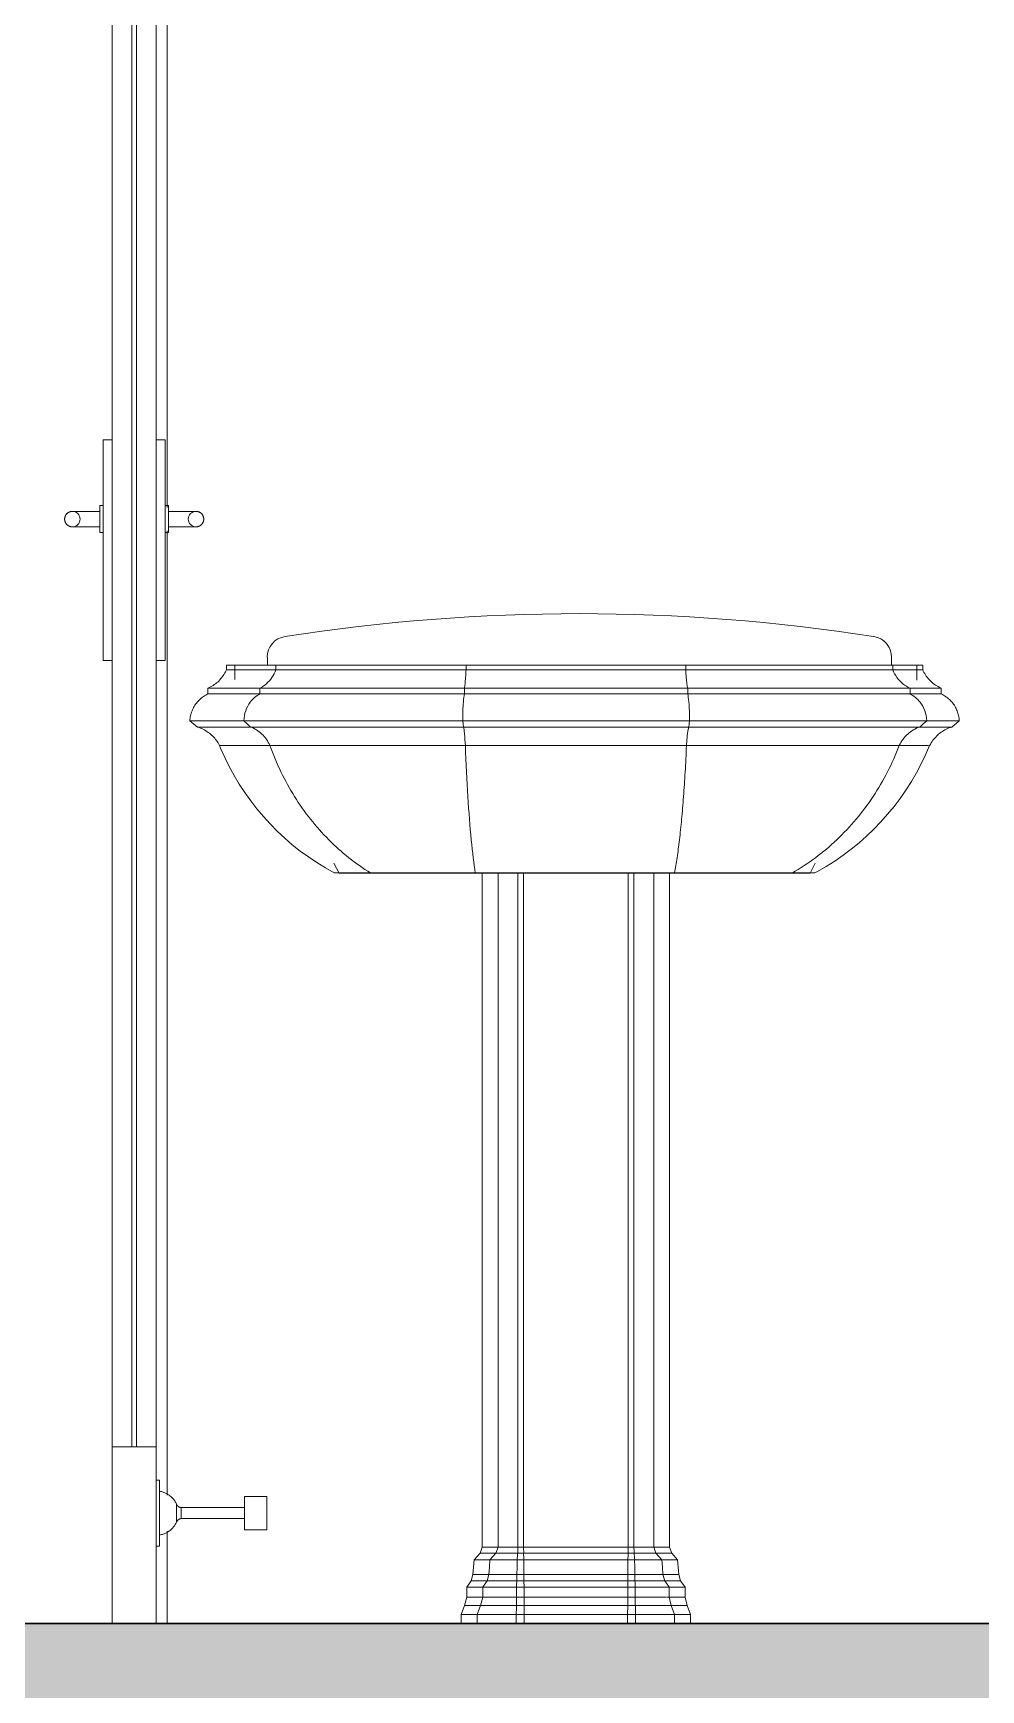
# Model space of a CAD drawing. Header units: millimetres. Extents: x 1373 to 40779, y 1939 to 6439.
# Drawn here: x 24585.2 to 24671, y 4769.8 to 4919.8 of the extents above; entities that cross this region are included whole.
import ezdxf

# ---------------------------------------------------------------- set-up
doc = ezdxf.new("R2010")
doc.units = ezdxf.units.MM
for name, color, linetype, lineweight in [('A-DETL', 6, 'Continuous', 30), ('A-DETL-GENF', 92, 'Continuous', 18), ('A-DOOR', 31, 'Continuous', 18), ('A-DOOR-FRAM', 31, 'Continuous', 18), ('P-SANR-FIXT', 6, 'Continuous', 18)]:
    doc.layers.add(name, color=color, linetype=linetype, lineweight=lineweight)

# ---------------------------------------------------------------- blocks, each defined once
blk = doc.blocks.new('_MB_KAPI_CAMLI_B - _m_kapı_80_camlı-2074372-Schnitt 1')
at = {"layer": 'A-DOOR'}
for p, q in [((-187.65, 416), (-187.65, 596)), ((-185.85, 596), (-185.85, 416)), ((-185.45, 416), (-185.45, 596)), ((-183.65, 416), (-183.65, 596)), ((-187.65, 507.19), (-188.45, 507.19)), ((-188.45, 507.19), (-188.45, 507.1)), ((-188.45, 507.19), (-188.45, 506.52)), ((-182.85, 507.19), (-183.65, 507.19)), ((-182.85, 506.52), (-182.85, 507.19)), ((-182.85, 507.1), (-182.85, 507.19)), ((-188.45, 487.86), (-188.45, 506.52)), ((-182.85, 506.52), (-182.85, 487.86)), ((-188.45, 501.22), (-188.75, 501.22)), ((-188.75, 501.22), (-188.75, 500)), ((-182.55, 501.22), (-182.85, 501.22)), ((-182.55, 500), (-182.55, 501.22)), ((-188.75, 500.7), (-190.25, 500.7)), ((-188.75, 500), (-188.75, 498.78)), ((-181.05, 500.7), (-182.55, 500.7)), ((-182.55, 498.78), (-182.55, 500)), ((-190.25, 499.3), (-188.75, 499.3)), ((-188.75, 498.78), (-188.45, 498.78)), ((-182.85, 498.78), (-182.55, 498.78)), ((-182.55, 499.3), (-181.05, 499.3)), ((-188.45, 487.86), (-188.45, 487.19)), ((-182.85, 487.19), (-182.85, 487.86)), ((-188.45, 487.28), (-188.45, 487.19)), ((-188.45, 487.19), (-187.65, 487.19)), ((-183.65, 487.19), (-182.85, 487.19)), ((-182.85, 487.19), (-182.85, 487.28)), ((-187.65, 416), (-187.65, 400)), ((-183.65, 416), (-187.65, 416)), ((-185.85, 416), (-185.45, 416)), ((-183.65, 400), (-183.65, 416)), ((-183.35, 413), (-183.65, 413)), ((-183.35, 413), (-183.35, 407)), ((-173.65, 411.5), (-175.65, 411.5)), ((-175.65, 411.5), (-175.65, 408.5)), ((-173.65, 411.5), (-173.65, 408.5)), ((-181.82, 409.19), (-181.82, 410.81)), ((-175.65, 410.5), (-181.4, 410.5)), ((-181.4, 410.5), (-181.4, 409.5)), ((-181.4, 409.5), (-175.65, 409.5)), ((-175.65, 408.5), (-173.65, 408.5)), ((-183.65, 407), (-183.35, 407)), ((-187.65, 400), (-183.65, 400))]:
    blk.add_line(p, q, dxfattribs=at)
at = {"layer": 'A-DOOR', "flags": 128}
for points in [[(-191.95, 500.03), (-191.95, 500.06), (-191.94, 500.08), (-191.94, 500.11), (-191.93, 500.14), (-191.93, 500.17), (-191.92, 500.19), (-191.91, 500.22), (-191.9, 500.25), (-191.89, 500.27), (-191.88, 500.3), (-191.87, 500.32), (-191.86, 500.35), (-191.84, 500.37), (-191.83, 500.4), (-191.81, 500.42), (-191.79, 500.44), (-191.77, 500.46), (-191.76, 500.48), (-191.74, 500.5), (-191.72, 500.52), (-191.69, 500.54), (-191.67, 500.56), (-191.65, 500.57), (-191.63, 500.59)], [(-191.64, 499.42), (-191.67, 499.44), (-191.69, 499.46), (-191.71, 499.47), (-191.73, 499.49), (-191.75, 499.51), (-191.77, 499.53), (-191.79, 499.55), (-191.81, 499.58), (-191.82, 499.6), (-191.84, 499.62), (-191.85, 499.65), (-191.87, 499.67), (-191.88, 499.7), (-191.89, 499.72), (-191.9, 499.75), (-191.91, 499.77), (-191.92, 499.8), (-191.93, 499.83), (-191.93, 499.85), (-191.94, 499.88), (-191.94, 499.91), (-191.95, 499.94), (-191.95, 499.96)], [(-191.58, 500.62), (-191.55, 500.63), (-191.53, 500.64), (-191.5, 500.65), (-191.48, 500.66), (-191.45, 500.67), (-191.42, 500.68), (-191.4, 500.68), (-191.37, 500.69), (-191.34, 500.69), (-191.31, 500.7), (-191.28, 500.7), (-191.26, 500.7), (-191.25, 500.7)], [(-191.25, 500.7), (-191.25, 500.7), (-191.25, 500.7), (-191.24, 500.7), (-191.24, 500.7), (-191.23, 500.7), (-191.22, 500.7), (-191.21, 500.7), (-191.2, 500.7), (-191.18, 500.7), (-191.17, 500.7), (-191.15, 500.7), (-191.14, 500.7), (-191.12, 500.7), (-191.1, 500.7), (-191.07, 500.7), (-191.05, 500.7), (-191.03, 500.7), (-191, 500.7), (-190.97, 500.7), (-190.95, 500.7), (-190.92, 500.7), (-190.89, 500.7), (-190.85, 500.7), (-190.82, 500.7), (-190.79, 500.7), (-190.75, 500.7), (-190.72, 500.7), (-190.68, 500.7), (-190.65, 500.7), (-190.61, 500.7), (-190.57, 500.7), (-190.54, 500.7), (-190.5, 500.7), (-190.46, 500.7), (-190.42, 500.7), (-190.38, 500.7), (-190.34, 500.7), (-190.3, 500.7), (-190.26, 500.7), (-190.25, 500.7)], [(-181.05, 500.7), (-181.01, 500.7), (-180.97, 500.7), (-180.93, 500.7), (-180.89, 500.7), (-180.85, 500.7), (-180.81, 500.7), (-180.77, 500.7), (-180.73, 500.7), (-180.7, 500.7), (-180.66, 500.7), (-180.62, 500.7), (-180.59, 500.7), (-180.55, 500.7), (-180.52, 500.7), (-180.48, 500.7), (-180.45, 500.7), (-180.42, 500.7), (-180.39, 500.7), (-180.36, 500.7), (-180.33, 500.7), (-180.3, 500.7), (-180.28, 500.7), (-180.25, 500.7), (-180.23, 500.7), (-180.21, 500.7), (-180.19, 500.7), (-180.17, 500.7), (-180.15, 500.7), (-180.13, 500.7), (-180.12, 500.7), (-180.1, 500.7), (-180.09, 500.7), (-180.08, 500.7), (-180.07, 500.7), (-180.06, 500.7), (-180.06, 500.7), (-180.05, 500.7), (-180.05, 500.7), (-180.05, 500.7)], [(-180.05, 500.7), (-180.02, 500.7), (-179.99, 500.7), (-179.96, 500.69), (-179.94, 500.69), (-179.91, 500.69), (-179.88, 500.68), (-179.86, 500.67), (-179.83, 500.66), (-179.8, 500.66), (-179.78, 500.64), (-179.75, 500.63), (-179.73, 500.62), (-179.7, 500.61)], [(-179.35, 499.97), (-179.35, 499.94), (-179.35, 499.92), (-179.36, 499.89), (-179.36, 499.86), (-179.37, 499.83), (-179.38, 499.81), (-179.38, 499.78), (-179.39, 499.75), (-179.4, 499.73), (-179.42, 499.7), (-179.43, 499.68), (-179.44, 499.65), (-179.46, 499.63), (-179.47, 499.6), (-179.49, 499.58), (-179.5, 499.56), (-179.52, 499.54), (-179.54, 499.52), (-179.56, 499.5), (-179.58, 499.48), (-179.6, 499.46), (-179.62, 499.44), (-179.65, 499.43), (-179.67, 499.41)], [(-179.65, 500.58), (-179.63, 500.56), (-179.61, 500.54), (-179.59, 500.53), (-179.57, 500.51), (-179.55, 500.49), (-179.53, 500.47), (-179.51, 500.45), (-179.49, 500.42), (-179.48, 500.4), (-179.46, 500.38), (-179.44, 500.35), (-179.43, 500.33), (-179.42, 500.3), (-179.41, 500.28), (-179.4, 500.25), (-179.39, 500.23), (-179.38, 500.2), (-179.37, 500.17), (-179.36, 500.15), (-179.36, 500.12), (-179.35, 500.09), (-179.35, 500.06), (-179.35, 500.04)], [(-191.25, 499.3), (-191.28, 499.3), (-191.3, 499.3), (-191.33, 499.31), (-191.36, 499.31), (-191.39, 499.31), (-191.41, 499.32), (-191.44, 499.33), (-191.47, 499.34), (-191.5, 499.34), (-191.52, 499.36), (-191.55, 499.37), (-191.57, 499.38), (-191.6, 499.39)], [(-190.25, 499.3), (-190.29, 499.3), (-190.33, 499.3), (-190.37, 499.3), (-190.41, 499.3), (-190.45, 499.3), (-190.49, 499.3), (-190.52, 499.3), (-190.56, 499.3), (-190.6, 499.3), (-190.64, 499.3), (-190.67, 499.3), (-190.71, 499.3), (-190.75, 499.3), (-190.78, 499.3), (-190.81, 499.3), (-190.85, 499.3), (-190.88, 499.3), (-190.91, 499.3), (-190.94, 499.3), (-190.97, 499.3), (-190.99, 499.3), (-191.02, 499.3), (-191.04, 499.3), (-191.07, 499.3), (-191.09, 499.3), (-191.11, 499.3), (-191.13, 499.3), (-191.15, 499.3), (-191.17, 499.3), (-191.18, 499.3), (-191.19, 499.3), (-191.21, 499.3), (-191.22, 499.3), (-191.23, 499.3), (-191.23, 499.3), (-191.24, 499.3), (-191.24, 499.3), (-191.25, 499.3), (-191.25, 499.3)], [(-180.05, 499.3), (-180.05, 499.3), (-180.05, 499.3), (-180.06, 499.3), (-180.06, 499.3), (-180.07, 499.3), (-180.08, 499.3), (-180.09, 499.3), (-180.1, 499.3), (-180.11, 499.3), (-180.13, 499.3), (-180.14, 499.3), (-180.16, 499.3), (-180.18, 499.3), (-180.2, 499.3), (-180.22, 499.3), (-180.25, 499.3), (-180.27, 499.3), (-180.3, 499.3), (-180.32, 499.3), (-180.35, 499.3), (-180.38, 499.3), (-180.41, 499.3), (-180.44, 499.3), (-180.48, 499.3), (-180.51, 499.3), (-180.54, 499.3), (-180.58, 499.3), (-180.61, 499.3), (-180.65, 499.3), (-180.69, 499.3), (-180.72, 499.3), (-180.76, 499.3), (-180.8, 499.3), (-180.84, 499.3), (-180.88, 499.3), (-180.92, 499.3), (-180.96, 499.3), (-181, 499.3), (-181.04, 499.3), (-181.05, 499.3)], [(-179.72, 499.38), (-179.74, 499.37), (-179.77, 499.36), (-179.79, 499.35), (-179.82, 499.34), (-179.85, 499.33), (-179.87, 499.32), (-179.9, 499.32), (-179.93, 499.31), (-179.96, 499.31), (-179.99, 499.3), (-180.01, 499.3), (-180.04, 499.3), (-180.05, 499.3)], [(-183.35, 411.98), (-183.27, 411.96), (-183.19, 411.95), (-183.11, 411.93), (-183.04, 411.9), (-182.96, 411.88), (-182.89, 411.85), (-182.81, 411.82), (-182.74, 411.78), (-182.67, 411.74), (-182.6, 411.7), (-182.53, 411.66), (-182.47, 411.62), (-182.41, 411.57), (-182.34, 411.52), (-182.28, 411.46), (-182.23, 411.41), (-182.17, 411.35), (-182.12, 411.29), (-182.07, 411.23), (-182.02, 411.16), (-181.98, 411.1), (-181.93, 411.03), (-181.89, 410.96), (-181.86, 410.89), (-181.82, 410.82), (-181.82, 410.81)], [(-181.82, 410.81), (-181.81, 410.79), (-181.8, 410.77), (-181.79, 410.75), (-181.78, 410.73), (-181.77, 410.72), (-181.75, 410.7), (-181.74, 410.68), (-181.73, 410.67), (-181.71, 410.65), (-181.7, 410.64), (-181.68, 410.62), (-181.67, 410.61), (-181.65, 410.6), (-181.63, 410.59), (-181.62, 410.57), (-181.6, 410.56), (-181.58, 410.55), (-181.56, 410.54), (-181.54, 410.54), (-181.52, 410.53), (-181.5, 410.52), (-181.48, 410.52), (-181.46, 410.51), (-181.44, 410.51), (-181.42, 410.5), (-181.4, 410.5), (-181.4, 410.5)], [(-181.4, 409.5), (-181.42, 409.5), (-181.44, 409.49), (-181.46, 409.49), (-181.48, 409.48), (-181.5, 409.48), (-181.52, 409.47), (-181.54, 409.46), (-181.56, 409.46), (-181.58, 409.45), (-181.6, 409.44), (-181.61, 409.43), (-181.63, 409.42), (-181.65, 409.4), (-181.67, 409.39), (-181.68, 409.38), (-181.7, 409.36), (-181.71, 409.35), (-181.73, 409.33), (-181.74, 409.32), (-181.75, 409.3), (-181.77, 409.29), (-181.78, 409.27), (-181.79, 409.25), (-181.8, 409.23), (-181.81, 409.21), (-181.82, 409.2), (-181.82, 409.19)], [(-181.82, 409.19), (-181.85, 409.12), (-181.89, 409.05), (-181.93, 408.98), (-181.97, 408.91), (-182.01, 408.85), (-182.06, 408.78), (-182.11, 408.72), (-182.16, 408.66), (-182.22, 408.6), (-182.28, 408.54), (-182.34, 408.49), (-182.4, 408.44), (-182.46, 408.39), (-182.53, 408.34), (-182.59, 408.3), (-182.66, 408.26), (-182.73, 408.22), (-182.8, 408.19), (-182.88, 408.15), (-182.95, 408.13), (-183.03, 408.1), (-183.1, 408.08), (-183.18, 408.06), (-183.26, 408.04), (-183.34, 408.02), (-183.35, 408.02)]]:
    blk.add_lwpolyline(points, dxfattribs=at)
at = {"layer": 'A-DOOR'}
for centre, start, end in [((-191.25, 500), 0, 180), ((-191.25, 500), 180, 0), ((-180.05, 500), 0, 180), ((-180.05, 500), 180, 0)]:
    blk.add_arc(centre, 0.7, start, end, dxfattribs=at)
at = {"layer": 'A-DOOR-FRAM'}
for p, q in [((-182.65, 608.5), (-182.65, 501.06)), ((-182.65, 498.94), (-182.65, 411.64)), ((-182.65, 408.38), (-182.65, 400))]:
    blk.add_line(p, q, dxfattribs=at)

msp = doc.modelspace()

# ---------------------------------------------------------------- hatches: boundary and pattern name
at = {"layer": 'A-DETL-GENF'}
h = msp.add_hatch(dxfattribs=at)
h.set_pattern_fill('ANSI33', color=153, style=0)
h.set_pattern_definition([(45, (-4726.611, 6394.9317), (-4.490128, 4.490128), []), (45, (-4722.121, 6394.9317), (-4.490128, 4.490128), [3.175, -1.5875])])
h.paths.add_polyline_path([(24984.31, 3275.76), (24984.31, 5063.76), (25234.31, 5063.76), (25234.31, 5025.76), (25259.31, 5025.76), (25259.31, 5063.76), (25834.6, 5063.76), (25834.6, 5025.76), (25859.6, 5025.76), (25859.6, 5063.76), (26040.63, 5063.76), (26040.63, 5075.76), (25234.31, 5075.76), (24984.31, 5075.76), (24984.31, 5240.76), (24744.31, 5240.76), (24744.31, 5075.76), (23644.59, 5075.76), (23644.59, 5063.76), (23774.59, 5063.76), (23774.59, 5025.76), (23799.59, 5025.76), (23799.59, 5063.76), (24289.31, 5063.76), (24289.31, 5025.76), (24314.31, 5025.76), (24314.31, 5063.76), (24744.31, 5063.76), (24744.31, 4775.76), (23674.32, 4775.76), (23674.32, 4763.76), (23774.59, 4763.76), (23774.59, 4725.76), (23799.59, 4725.76), (23799.59, 4763.76), (24289.31, 4763.76), (24289.31, 4725.76), (24314.31, 4725.76), (24314.31, 4763.76), (24744.31, 4763.76), (24744.31, 4475.76), (23674.32, 4475.76), (23674.32, 4463.76), (23774.59, 4463.76), (23774.59, 4425.76), (23799.59, 4425.76), (23799.59, 4463.76), (24289.31, 4463.76), (24289.31, 4425.76), (24314.31, 4425.76), (24314.31, 4463.76), (24744.31, 4463.76), (24744.31, 4175.76), (23674.32, 4175.76), (23674.32, 4163.76), (23774.59, 4163.76), (23774.59, 4125.76), (23799.59, 4125.76), (23799.59, 4163.76), (24289.31, 4163.76), (24289.31, 4125.76), (24314.31, 4125.76), (24314.31, 4163.76), (24744.31, 4163.76), (24744.31, 3875.76), (23674.32, 3875.76), (23674.32, 3863.76), (23774.59, 3863.76), (23774.59, 3825.76), (23799.59, 3825.76), (23799.59, 3863.76), (24289.31, 3863.76), (24289.31, 3825.76), (24314.31, 3825.76), (24314.31, 3863.76), (24744.31, 3863.76), (24744.31, 3575.76), (23774.59, 3575.76), (23774.59, 3545.76), (23474.27, 3545.76), (23474.28, 3275.76), (23474.28, 3245.76), (23774.59, 3245.76), (23774.59, 3215.76), (24744.31, 3215.76), (24744.31, 3085.76), (24984.31, 3085.76), (24984.31, 3215.76), (25859.6, 3215.76), (25909.6, 3215.76), (25909.6, 3275.76), (25859.6, 3275.76), (25859.6, 3575.76), (25835.46, 3575.76), (25234.31, 3575.76), (25234.31, 3525.76), (25259.31, 3525.76), (25259.31, 3563.76), (25835.46, 3563.76), (25835.46, 3275.76)])
h.paths.add_polyline_path([(24959.31, 3125.76), (24769.31, 3125.76), (24769.31, 3275.76), (24769.31, 5225.76), (24959.31, 5225.76), (24959.31, 4775.76), (24959.31, 3275.76)], flags=16)
h.paths.add_polyline_path([(24744.31, 3275.76), (23499.27, 3275.76), (23499.27, 3531.13), (23774.59, 3531.13), (23799.59, 3530.13), (23799.59, 3563.76), (24289.31, 3563.76), (24289.31, 3525.76), (24314.31, 3525.76), (24314.31, 3563.76), (24744.31, 3563.76)], flags=16)

# ---------------------------------------------------------------- linework, layer by layer
at = {"layer": 'A-DETL'}
msp.add_lwpolyline([(24744.31, 4775.76), (23674.32, 4775.76)], dxfattribs=at)
at = {"layer": 'P-SANR-FIXT', "color": 8}
for p, q in [((24606.37, 4863.25), (24606.37, 4862.55)), ((24662.88, 4862.55), (24662.88, 4863.25)), ((24602.31, 4861.5), (24602.38, 4861.6)), ((24602.38, 4861.6), (24602.45, 4861.71)), ((24602.45, 4861.71), (24602.52, 4861.83)), ((24602.52, 4861.83), (24602.58, 4861.94)), ((24602.58, 4861.94), (24602.64, 4862.06)), ((24602.64, 4862.06), (24602.67, 4862.12)), ((24602.67, 4862.55), (24602.67, 4862.12)), ((24607.15, 4862.55), (24602.67, 4862.55)), ((24602.67, 4862.12), (24607.15, 4862.12)), ((24603.43, 4862.55), (24603.43, 4861.24)), ((24624.36, 4862.55), (24607.15, 4862.55)), ((24607.15, 4862.12), (24607.15, 4862.55)), ((24607.15, 4862.12), (24624.36, 4862.12)), ((24644.26, 4862.55), (24624.36, 4862.55)), ((24624.36, 4862.12), (24624.36, 4862.55)), ((24624.36, 4862.12), (24644.26, 4862.12)), ((24663, 4862.55), (24644.26, 4862.55)), ((24644.26, 4862.55), (24644.26, 4862.12)), ((24644.26, 4862.12), (24663, 4862.12)), ((24665.72, 4862.55), (24663, 4862.55)), ((24663, 4862.12), (24663, 4862.55)), ((24663, 4862.12), (24665.68, 4862.12)), ((24665.18, 4861.18), (24665.18, 4862.55)), ((24665.69, 4862.12), (24665.72, 4862.12)), ((24665.72, 4862.12), (24665.72, 4862.55)), ((24665.72, 4862.12), (24665.77, 4862)), ((24665.77, 4862), (24665.83, 4861.88)), ((24665.83, 4861.88), (24665.9, 4861.77)), ((24665.9, 4861.77), (24665.97, 4861.66)), ((24665.97, 4861.66), (24666.04, 4861.55)), ((24666.04, 4861.55), (24666.12, 4861.44)), ((24600.99, 4860.44), (24601.11, 4860.5)), ((24600.99, 4860.44), (24600.99, 4859.93)), ((24600.99, 4860.44), (24602.12, 4860.44)), ((24601.11, 4860.5), (24601.23, 4860.56)), ((24601.23, 4860.56), (24601.34, 4860.62)), ((24601.34, 4860.62), (24601.45, 4860.69)), ((24601.45, 4860.69), (24601.56, 4860.77)), ((24601.56, 4860.77), (24601.67, 4860.84)), ((24601.67, 4860.84), (24601.77, 4860.93)), ((24601.77, 4860.93), (24601.87, 4861.01)), ((24601.87, 4861.01), (24601.96, 4861.1)), ((24601.96, 4861.1), (24602.05, 4861.2)), ((24602.05, 4861.2), (24602.14, 4861.29)), ((24602.14, 4861.29), (24602.23, 4861.39)), ((24602.15, 4860.44), (24605.68, 4860.44)), ((24602.23, 4861.39), (24602.31, 4861.5)), ((24605.68, 4859.93), (24605.68, 4860.44)), ((24605.68, 4860.44), (24624.21, 4860.44)), ((24624.21, 4859.93), (24624.21, 4860.44)), ((24624.21, 4860.44), (24644.44, 4860.44)), ((24644.44, 4860.44), (24644.44, 4859.93)), ((24644.44, 4860.44), (24664.57, 4860.44)), ((24664.57, 4859.93), (24664.57, 4860.44)), ((24664.57, 4860.44), (24667.39, 4860.44)), ((24666.12, 4861.44), (24666.2, 4861.34)), ((24666.2, 4861.34), (24666.29, 4861.24)), ((24666.29, 4861.24), (24666.38, 4861.15)), ((24666.38, 4861.15), (24666.47, 4861.06)), ((24666.47, 4861.06), (24666.57, 4860.97)), ((24666.57, 4860.97), (24666.67, 4860.88)), ((24666.67, 4860.88), (24666.77, 4860.8)), ((24666.77, 4860.8), (24666.88, 4860.73)), ((24666.88, 4860.73), (24666.99, 4860.66)), ((24666.99, 4860.66), (24667.1, 4860.59)), ((24667.1, 4860.59), (24667.22, 4860.53)), ((24667.22, 4860.53), (24667.33, 4860.47)), ((24667.33, 4860.47), (24667.39, 4860.44)), ((24667.39, 4859.93), (24667.39, 4860.44)), ((24599.59, 4858.5), (24599.64, 4858.6)), ((24599.64, 4858.6), (24599.69, 4858.7)), ((24599.69, 4858.7), (24599.75, 4858.8)), ((24599.75, 4858.8), (24599.8, 4858.9)), ((24599.8, 4858.9), (24599.87, 4858.99)), ((24599.87, 4858.99), (24599.94, 4859.09)), ((24599.94, 4859.09), (24600.01, 4859.18)), ((24600.01, 4859.18), (24600.08, 4859.26)), ((24600.08, 4859.26), (24600.16, 4859.34)), ((24600.16, 4859.34), (24600.24, 4859.42)), ((24600.24, 4859.42), (24600.32, 4859.5)), ((24600.32, 4859.5), (24600.41, 4859.57)), ((24600.41, 4859.57), (24600.5, 4859.64)), ((24600.5, 4859.64), (24600.59, 4859.71)), ((24600.59, 4859.71), (24600.69, 4859.77)), ((24600.69, 4859.77), (24600.79, 4859.83)), ((24600.79, 4859.83), (24600.89, 4859.88)), ((24600.89, 4859.88), (24600.99, 4859.93)), ((24600.99, 4859.93), (24600.99, 4859.93)), ((24600.99, 4859.93), (24605.68, 4859.93)), ((24605.68, 4859.93), (24624.21, 4859.93)), ((24624.21, 4859.93), (24644.44, 4859.93)), ((24644.44, 4859.93), (24664.57, 4859.93)), ((24664.57, 4859.93), (24667.37, 4859.93)), ((24667.39, 4859.93), (24667.5, 4859.88)), ((24667.5, 4859.88), (24667.6, 4859.83)), ((24667.6, 4859.83), (24667.69, 4859.77)), ((24667.69, 4859.77), (24667.79, 4859.71)), ((24667.79, 4859.71), (24667.88, 4859.64)), ((24667.88, 4859.64), (24667.97, 4859.57)), ((24667.97, 4859.57), (24668.06, 4859.5)), ((24668.06, 4859.5), (24668.14, 4859.42)), ((24668.14, 4859.42), (24668.22, 4859.34)), ((24668.22, 4859.34), (24668.3, 4859.26)), ((24668.3, 4859.26), (24668.38, 4859.18)), ((24668.38, 4859.18), (24668.45, 4859.09)), ((24668.45, 4859.09), (24668.51, 4858.99)), ((24668.51, 4858.99), (24668.58, 4858.9)), ((24668.58, 4858.9), (24668.64, 4858.8)), ((24668.64, 4858.8), (24668.69, 4858.7)), ((24668.69, 4858.7), (24668.75, 4858.6)), ((24668.75, 4858.6), (24668.79, 4858.5)), ((24668.79, 4858.5), (24668.84, 4858.39)), ((24599.35, 4857.51), (24599.36, 4857.62)), ((24599.35, 4857.51), (24600.04, 4856.93)), ((24599.36, 4857.62), (24599.38, 4857.74)), ((24599.36, 4857.51), (24604.24, 4857.51)), ((24599.38, 4857.74), (24599.39, 4857.85)), ((24599.39, 4857.85), (24599.41, 4857.96)), ((24599.41, 4857.96), (24599.44, 4858.07)), ((24599.44, 4858.07), (24599.47, 4858.18)), ((24599.47, 4858.18), (24599.51, 4858.29)), ((24599.51, 4858.29), (24599.55, 4858.39)), ((24599.55, 4858.39), (24599.59, 4858.5)), ((24604.54, 4857.22), (24604.24, 4857.51)), ((24604.24, 4857.51), (24624.06, 4857.51)), ((24604.84, 4856.93), (24604.54, 4857.22)), ((24624.09, 4857.22), (24624.06, 4857.51)), ((24624.06, 4857.51), (24644.61, 4857.51)), ((24624.12, 4856.93), (24624.09, 4857.22)), ((24644.57, 4857.22), (24644.54, 4856.93)), ((24644.61, 4857.51), (24644.57, 4857.22)), ((24644.61, 4857.51), (24666.09, 4857.51)), ((24665.45, 4856.93), (24665.77, 4857.22)), ((24665.77, 4857.22), (24666.09, 4857.51)), ((24666.09, 4857.51), (24669.03, 4857.51)), ((24668.34, 4856.93), (24669.03, 4857.51)), ((24668.84, 4858.39), (24668.88, 4858.29)), ((24668.88, 4858.29), (24668.91, 4858.18)), ((24668.91, 4858.18), (24668.94, 4858.07)), ((24668.94, 4858.07), (24668.97, 4857.96)), ((24668.97, 4857.96), (24668.99, 4857.85)), ((24668.99, 4857.85), (24669.01, 4857.74)), ((24669.01, 4857.74), (24669.02, 4857.62)), ((24669.02, 4857.62), (24669.03, 4857.51)), ((24669.03, 4857.51), (24669.03, 4857.51)), ((24600.06, 4856.93), (24600.04, 4856.93)), ((24600.05, 4856.93), (24604.84, 4856.93)), ((24600.19, 4856.88), (24600.06, 4856.93)), ((24600.31, 4856.84), (24600.19, 4856.88)), ((24600.43, 4856.79), (24600.31, 4856.84)), ((24600.55, 4856.73), (24600.43, 4856.79)), ((24600.67, 4856.67), (24600.55, 4856.73)), ((24600.79, 4856.6), (24600.67, 4856.67)), ((24600.9, 4856.53), (24600.79, 4856.6)), ((24601.01, 4856.45), (24600.9, 4856.53)), ((24601.12, 4856.38), (24601.01, 4856.45)), ((24601.22, 4856.29), (24601.12, 4856.38)), ((24601.32, 4856.2), (24601.22, 4856.29)), ((24601.42, 4856.11), (24601.32, 4856.2)), ((24601.51, 4856.02), (24601.42, 4856.11)), ((24601.6, 4855.92), (24601.51, 4856.02)), ((24601.68, 4855.81), (24601.6, 4855.92)), ((24601.76, 4855.71), (24601.68, 4855.81)), ((24601.84, 4855.6), (24601.76, 4855.71)), ((24601.91, 4855.49), (24601.84, 4855.6)), ((24604.84, 4856.93), (24624.12, 4856.93)), ((24624.12, 4856.93), (24644.54, 4856.93)), ((24644.54, 4856.93), (24665.45, 4856.93)), ((24665.45, 4856.93), (24668.34, 4856.93)), ((24666.49, 4855.51), (24666.42, 4855.39)), ((24666.56, 4855.62), (24666.49, 4855.51)), ((24666.63, 4855.73), (24666.56, 4855.62)), ((24666.72, 4855.83), (24666.63, 4855.73)), ((24666.8, 4855.94), (24666.72, 4855.83)), ((24666.89, 4856.03), (24666.8, 4855.94)), ((24666.98, 4856.13), (24666.89, 4856.03)), ((24667.08, 4856.22), (24666.98, 4856.13)), ((24667.18, 4856.31), (24667.08, 4856.22)), ((24667.28, 4856.39), (24667.18, 4856.31)), ((24667.39, 4856.47), (24667.28, 4856.39)), ((24667.5, 4856.54), (24667.39, 4856.47)), ((24667.62, 4856.61), (24667.5, 4856.54)), ((24667.73, 4856.68), (24667.62, 4856.61)), ((24667.85, 4856.74), (24667.73, 4856.68)), ((24667.97, 4856.8), (24667.85, 4856.74)), ((24668.09, 4856.85), (24667.97, 4856.8)), ((24668.22, 4856.89), (24668.09, 4856.85)), ((24668.34, 4856.93), (24668.22, 4856.89)), ((24601.98, 4855.37), (24601.91, 4855.49)), ((24602.04, 4855.26), (24601.98, 4855.37)), ((24602.14, 4855.02), (24602.04, 4855.26)), ((24602.04, 4855.26), (24606.6, 4855.26)), ((24602.51, 4854.18), (24602.14, 4855.02)), ((24602.92, 4853.36), (24602.51, 4854.18)), ((24606.6, 4855.26), (24624.3, 4855.26)), ((24624.3, 4855.26), (24644.32, 4855.26)), ((24644.32, 4855.26), (24649.23, 4855.26)), ((24649.25, 4855.26), (24663.59, 4855.26)), ((24663.59, 4855.26), (24666.23, 4855.26)), ((24665.98, 4854.42), (24665.58, 4853.59)), ((24666.34, 4855.26), (24665.98, 4854.42)), ((24666.35, 4855.28), (24666.34, 4855.26)), ((24666.42, 4855.39), (24666.35, 4855.28)), ((24603.35, 4852.56), (24602.92, 4853.36)), ((24603.83, 4851.77), (24603.35, 4852.56)), ((24665.15, 4852.78), (24664.69, 4851.99)), ((24665.58, 4853.59), (24665.15, 4852.78)), ((24604.33, 4851), (24603.83, 4851.77)), ((24604.86, 4850.26), (24604.33, 4851)), ((24664.2, 4851.22), (24663.68, 4850.47)), ((24664.69, 4851.99), (24664.2, 4851.22)), ((24605.42, 4849.53), (24604.86, 4850.26)), ((24606.01, 4848.83), (24605.42, 4849.53)), ((24663.13, 4849.74), (24662.54, 4849.03)), ((24663.68, 4850.47), (24663.13, 4849.74)), ((24606.62, 4848.16), (24606.01, 4848.83)), ((24607.27, 4847.51), (24606.62, 4848.16)), ((24661.93, 4848.35), (24661.3, 4847.69)), ((24662.54, 4849.03), (24661.93, 4848.35)), ((24607.94, 4846.88), (24607.27, 4847.51)), ((24608.63, 4846.28), (24607.94, 4846.88)), ((24660.64, 4847.05), (24659.95, 4846.45)), ((24661.3, 4847.69), (24660.64, 4847.05)), ((24609.35, 4845.71), (24608.63, 4846.28)), ((24610.09, 4845.17), (24609.35, 4845.71)), ((24610.85, 4844.66), (24610.09, 4845.17)), ((24658.51, 4845.32), (24657.75, 4844.8)), ((24659.24, 4845.87), (24658.51, 4845.32)), ((24659.95, 4846.45), (24659.24, 4845.87)), ((24611.63, 4844.18), (24610.85, 4844.66)), ((24612.42, 4843.73), (24611.63, 4844.18)), ((24612.87, 4843.71), (24612.4, 4844.61)), ((24612.42, 4843.73), (24615.71, 4843.73)), ((24612.87, 4843.71), (24616.1, 4843.71)), ((24615.71, 4843.73), (24625.19, 4843.73)), ((24616.1, 4843.71), (24625.23, 4843.71)), ((24625.19, 4843.73), (24643.25, 4843.73)), ((24625.23, 4843.71), (24643.2, 4843.71)), ((24625.82, 4843.71), (24625.82, 4782.68)), ((24627.26, 4843.71), (24627.26, 4782.68)), ((24629.05, 4843.71), (24629.05, 4782.68)), ((24629.57, 4843.71), (24629.57, 4782.68)), ((24639.04, 4843.71), (24639.04, 4782.68)), ((24639.56, 4843.71), (24639.56, 4782.68)), ((24641.36, 4843.71), (24641.36, 4782.68)), ((24642.79, 4782.68), (24642.79, 4843.71)), ((24643.2, 4843.71), (24653.5, 4843.71)), ((24643.25, 4843.73), (24653.91, 4843.73)), ((24653.5, 4843.71), (24655.51, 4843.71)), ((24653.91, 4843.73), (24655.96, 4843.73)), ((24655.98, 4844.61), (24655.51, 4843.71)), ((24656.19, 4843.86), (24655.96, 4843.73)), ((24656.98, 4844.31), (24656.19, 4843.86)), ((24657.75, 4844.8), (24656.98, 4844.31)), ((24625.63, 4782.15), (24625.1, 4781.52)), ((24625.82, 4782.68), (24625.63, 4782.15)), ((24627.07, 4782.15), (24625.63, 4782.15)), ((24625.84, 4782.68), (24627.26, 4782.68)), ((24626.53, 4781.52), (24627.07, 4782.15)), ((24627.07, 4782.15), (24627.26, 4782.68)), ((24629.03, 4782.15), (24627.07, 4782.15)), ((24627.26, 4782.68), (24629.05, 4782.68)), ((24629.57, 4782.68), (24629.05, 4782.68)), ((24629.07, 4782.15), (24629.58, 4782.15)), ((24629.57, 4782.68), (24634.31, 4782.68)), ((24629.57, 4782.68), (24629.58, 4782.15)), ((24634.31, 4782.15), (24629.58, 4782.15)), ((24634.31, 4782.68), (24639.04, 4782.68)), ((24639.04, 4782.15), (24634.31, 4782.15)), ((24639.56, 4782.68), (24639.04, 4782.68)), ((24639.04, 4782.68), (24639.04, 4782.15)), ((24639.04, 4782.15), (24639.58, 4782.15)), ((24639.56, 4782.68), (24641.36, 4782.68)), ((24641.55, 4782.15), (24639.58, 4782.15)), ((24641.36, 4782.68), (24642.78, 4782.68)), ((24641.55, 4782.15), (24641.36, 4782.68)), ((24642.99, 4782.15), (24641.55, 4782.15)), ((24642.08, 4781.52), (24641.55, 4782.15)), ((24642.99, 4782.15), (24642.79, 4782.68)), ((24643.52, 4781.52), (24642.99, 4782.15)), ((24625.1, 4781.52), (24624.98, 4780.21)), ((24626.53, 4781.52), (24625.1, 4781.52)), ((24626.48, 4780.86), (24626.42, 4780.21)), ((24626.53, 4781.52), (24626.48, 4780.86)), ((24628.98, 4781.52), (24626.53, 4781.52)), ((24628.98, 4780.86), (24628.97, 4780.21)), ((24628.98, 4781.52), (24629.59, 4781.52)), ((24628.98, 4781.52), (24628.98, 4780.86)), ((24634.31, 4781.52), (24629.59, 4781.52)), ((24629.59, 4781.52), (24629.59, 4780.86)), ((24629.59, 4780.86), (24629.59, 4780.21)), ((24639.02, 4781.52), (24634.31, 4781.52)), ((24639.02, 4781.52), (24639.63, 4781.52)), ((24639.02, 4781.52), (24639.02, 4780.86)), ((24639.02, 4780.86), (24639.02, 4780.21)), ((24642.08, 4781.52), (24639.63, 4781.52)), ((24639.63, 4781.52), (24639.64, 4780.86)), ((24639.64, 4780.86), (24639.64, 4780.21)), ((24643.52, 4781.52), (24642.08, 4781.52)), ((24642.08, 4781.52), (24642.14, 4780.86)), ((24642.14, 4780.86), (24642.19, 4780.21)), ((24643.63, 4780.21), (24643.52, 4781.52)), ((24624.82, 4779.62), (24624.43, 4779.06)), ((24624.43, 4779.06), (24624.43, 4778.15)), ((24625.87, 4779.06), (24624.43, 4779.06)), ((24624.98, 4780.21), (24624.82, 4779.62)), ((24626.26, 4779.62), (24624.82, 4779.62)), ((24626.42, 4780.21), (24624.98, 4780.21)), ((24625.87, 4779.06), (24626.26, 4779.62)), ((24628.93, 4779.06), (24625.87, 4779.06)), ((24625.87, 4779.06), (24625.87, 4778.15)), ((24626.42, 4780.21), (24626.26, 4779.62)), ((24628.96, 4779.62), (24626.26, 4779.62)), ((24628.97, 4780.21), (24626.42, 4780.21)), ((24628.93, 4779.06), (24629.61, 4779.06)), ((24628.93, 4779.06), (24628.93, 4778.15)), ((24628.97, 4780.21), (24628.96, 4779.62)), ((24628.96, 4779.62), (24629.6, 4779.62)), ((24628.97, 4780.21), (24629.59, 4780.21)), ((24634.31, 4780.21), (24629.59, 4780.21)), ((24629.59, 4780.21), (24629.6, 4779.62)), ((24634.31, 4779.62), (24629.6, 4779.62)), ((24629.6, 4779.62), (24629.61, 4779.06)), ((24634.31, 4779.06), (24629.61, 4779.06)), ((24629.61, 4779.06), (24629.61, 4778.15)), ((24639.02, 4780.21), (24634.31, 4780.21)), ((24639.02, 4779.62), (24634.31, 4779.62)), ((24639.01, 4779.06), (24634.31, 4779.06)), ((24639.02, 4779.62), (24639.01, 4779.06)), ((24639.01, 4779.06), (24639.68, 4779.06)), ((24639.01, 4779.06), (24639.01, 4778.15)), ((24639.02, 4780.21), (24639.64, 4780.21)), ((24639.02, 4780.21), (24639.02, 4779.62)), ((24639.02, 4779.62), (24639.66, 4779.62)), ((24642.19, 4780.21), (24639.64, 4780.21)), ((24639.64, 4780.21), (24639.66, 4779.62)), ((24642.35, 4779.62), (24639.66, 4779.62)), ((24642.75, 4779.06), (24639.68, 4779.06)), ((24639.68, 4779.06), (24639.68, 4778.15)), ((24643.63, 4780.21), (24642.19, 4780.21)), ((24642.19, 4780.21), (24642.35, 4779.62)), ((24643.79, 4779.62), (24642.35, 4779.62)), ((24642.75, 4779.06), (24642.35, 4779.62)), ((24644.18, 4779.06), (24642.75, 4779.06)), ((24642.75, 4779.06), (24642.75, 4778.15)), ((24643.79, 4779.62), (24643.63, 4780.21)), ((24644.19, 4779.06), (24643.79, 4779.62)), ((24644.19, 4778.15), (24644.19, 4779.06)), ((24624.43, 4778.15), (24624.23, 4777.41)), ((24625.87, 4778.15), (24624.43, 4778.15)), ((24625.87, 4778.15), (24625.67, 4777.41)), ((24628.93, 4778.15), (24625.87, 4778.15)), ((24628.93, 4778.15), (24628.92, 4777.41)), ((24628.93, 4778.15), (24629.61, 4778.15)), ((24634.31, 4778.15), (24629.61, 4778.15)), ((24629.61, 4778.15), (24629.61, 4777.41)), ((24639.01, 4778.15), (24634.31, 4778.15)), ((24639.01, 4778.15), (24639, 4777.41)), ((24639.01, 4778.15), (24639.68, 4778.15)), ((24642.47, 4778.15), (24639.68, 4778.15)), ((24639.68, 4778.15), (24639.69, 4777.41)), ((24642.75, 4778.15), (24642.53, 4778.15)), ((24644.18, 4778.15), (24642.75, 4778.15)), ((24642.75, 4778.15), (24642.94, 4777.41)), ((24644.38, 4777.41), (24644.19, 4778.15)), ((24624.23, 4777.41), (24623.93, 4776.58)), ((24623.93, 4776.58), (24623.93, 4775.76)), ((24625.37, 4776.58), (24623.93, 4776.58)), ((24625.67, 4777.41), (24624.23, 4777.41)), ((24625.37, 4776.58), (24625.67, 4777.41)), ((24628.91, 4776.58), (24625.37, 4776.58)), ((24625.37, 4776.58), (24625.37, 4775.76)), ((24628.92, 4777.41), (24625.67, 4777.41)), ((24628.91, 4776.58), (24629.62, 4776.58)), ((24628.91, 4776.58), (24628.91, 4775.76)), ((24628.92, 4777.41), (24629.61, 4777.41)), ((24634.31, 4777.41), (24629.61, 4777.41)), ((24629.61, 4777.41), (24629.62, 4776.58)), ((24634.31, 4776.58), (24629.62, 4776.58)), ((24629.62, 4776.58), (24629.62, 4775.76)), ((24639, 4777.41), (24634.31, 4777.41)), ((24638.99, 4776.58), (24634.31, 4776.58)), ((24639, 4777.41), (24638.99, 4776.58)), ((24638.99, 4776.58), (24639.71, 4776.58)), ((24638.99, 4776.58), (24638.99, 4775.76)), ((24639, 4777.41), (24639.69, 4777.41)), ((24642.94, 4777.41), (24639.69, 4777.41)), ((24643.25, 4776.58), (24639.71, 4776.58)), ((24639.71, 4776.58), (24639.71, 4775.76)), ((24644.38, 4777.41), (24642.94, 4777.41)), ((24643.25, 4776.58), (24642.94, 4777.41)), ((24644.69, 4776.58), (24643.25, 4776.58)), ((24643.25, 4776.58), (24643.25, 4775.76)), ((24644.69, 4776.58), (24644.38, 4777.41)), ((24644.69, 4775.76), (24644.69, 4776.58))]:
    msp.add_line(p, q, dxfattribs=at)
for centre, radius, start, end in [((24634.62, 4694.5), 172.7, 81.1244, 98.8756), ((24608.27, 4863.25), 1.91, 98.8756, 180), ((24660.98, 4863.25), 1.91, 0, 81.1244), ((24660.98, 4863.25), 1.91, 13.5207, 67.6037), ((24608.27, 4863.25), 1.91, 139.4378, 166.4793)]:
    msp.add_arc(centre, radius, start, end, dxfattribs=at)
for centre, major_axis, ratio, start_param, end_param in [((24686.45, 4771.57), (-56.1, 17.31), 0.739942, 0.157372, 0.171821), ((24794.78, 4761.6), (-139.35, 99.09), 0.907673, 0.532979, 0.536308), ((25050.26, 4730.95), (-410.18, 126.52), 0.739942, 0.238602, 0.240549), ((24218.35, 4730.95), (410.18, 126.52), 0.739942, 6.042636, 6.044584), ((24473.84, 4761.6), (139.35, 99.09), 0.907673, 5.746878, 5.750206), ((24582.17, 4771.57), (56.1, 17.31), 0.739942, 6.111364, 6.125814), ((24718.96, 4765.06), (-86.46, 31.96), 0.79124, 0.242957, 0.25057), ((24549.65, 4765.06), (86.46, 31.96), 0.79124, 6.032615, 6.040228), ((24913.62, 4747.15), (-239.24, 170.12), 0.907673, 0.554627, 0.557677), ((24355, 4747.15), (239.24, 170.12), 0.907673, 5.725508, 5.728558)]:
    msp.add_ellipse(centre, major_axis=major_axis, ratio=ratio, start_param=start_param, end_param=end_param, dxfattribs=at)
for points in [[(24605.68, 4860.44), (24605.89, 4860.55), (24606.3, 4860.83), (24606.81, 4861.41), (24607.05, 4861.87), (24607.15, 4862.12)], [(24624.21, 4860.44), (24624.23, 4860.55), (24624.27, 4860.83), (24624.32, 4861.41), (24624.35, 4861.87), (24624.36, 4862.12)], [(24644.26, 4862.12), (24644.27, 4861.87), (24644.3, 4861.41), (24644.36, 4860.83), (24644.41, 4860.55), (24644.44, 4860.44)], [(24664.57, 4860.44), (24664.34, 4860.55), (24663.9, 4860.83), (24663.36, 4861.41), (24663.1, 4861.87), (24663, 4862.12)], [(24644.54, 4856.93), (24644.51, 4856.87), (24644.47, 4856.7), (24644.41, 4856.32), (24644.36, 4855.83), (24644.34, 4855.46), (24644.32, 4855.26)], [(24615.71, 4843.73), (24614.36, 4844.56), (24611.81, 4846.58), (24608.68, 4850.52), (24607.18, 4853.63), (24606.6, 4855.26)], [(24625.19, 4843.73), (24625.07, 4844.56), (24624.82, 4846.58), (24624.51, 4850.52), (24624.36, 4853.63), (24624.3, 4855.26)], [(24644.32, 4855.26), (24644.29, 4854.44), (24644.21, 4852.85), (24644.06, 4850.61), (24643.89, 4848.55), (24643.69, 4846.69), (24643.48, 4845.07), (24643.32, 4844.15), (24643.25, 4843.73)], [(24653.91, 4843.73), (24655.35, 4844.56), (24658.06, 4846.58), (24661.38, 4850.52), (24662.97, 4853.63), (24663.59, 4855.26)]]:
    msp.add_open_spline(points, degree=3, dxfattribs=at)
for points, knots in [([(24604.24, 4857.51), (24604.25, 4857.82), (24604.37, 4858.42), (24604.84, 4859.32), (24605.35, 4859.76), (24605.68, 4859.93)], [-1, -1, -1, -1, -0.7, -0.4, 0, 0, 0, 0]), ([(24624.06, 4857.51), (24624.06, 4857.82), (24624.07, 4858.42), (24624.12, 4859.32), (24624.17, 4859.76), (24624.21, 4859.93)], [-1, -1, -1, -1, -0.7, -0.4, 0, 0, 0, 0]), ([(24644.44, 4859.93), (24644.47, 4859.76), (24644.54, 4859.32), (24644.59, 4858.42), (24644.61, 4857.82), (24644.61, 4857.51)], [0, 0, 0, 0, 0.4, 0.7, 1, 1, 1, 1]), ([(24666.09, 4857.51), (24666.08, 4857.82), (24665.95, 4858.42), (24665.46, 4859.32), (24664.91, 4859.76), (24664.57, 4859.93)], [-1, -1, -1, -1, -0.7, -0.4, 0, 0, 0, 0]), ([(24606.6, 4855.26), (24606.42, 4855.65), (24606.05, 4856.19), (24605.4, 4856.69), (24605.03, 4856.87), (24604.84, 4856.93)], [-1, -1, -1, -1, -0.5, -0.25, 0, 0, 0, 0]), ([(24624.3, 4855.26), (24624.28, 4855.65), (24624.24, 4856.19), (24624.18, 4856.7), (24624.14, 4856.87), (24624.12, 4856.93)], [-1, -1, -1, -1, -0.5, -0.25, 0, 0, 0, 0]), ([(24663.59, 4855.26), (24663.78, 4855.65), (24664.17, 4856.19), (24664.87, 4856.69), (24665.25, 4856.87), (24665.45, 4856.93)], [-1, -1, -1, -1, -0.5, -0.25, 0, 0, 0, 0])]:
    msp.add_open_spline(points, degree=3, knots=knots, dxfattribs=at)

# ---------------------------------------------------------------- block references
at = {"layer": 'A-DOOR'}
msp.add_blockref('_MB_KAPI_CAMLI_B - _m_kapı_80_camlı-2074372-Schnitt 1', (24779.96, 4375.76), dxfattribs=at)

doc.saveas('drawing.dxf')
